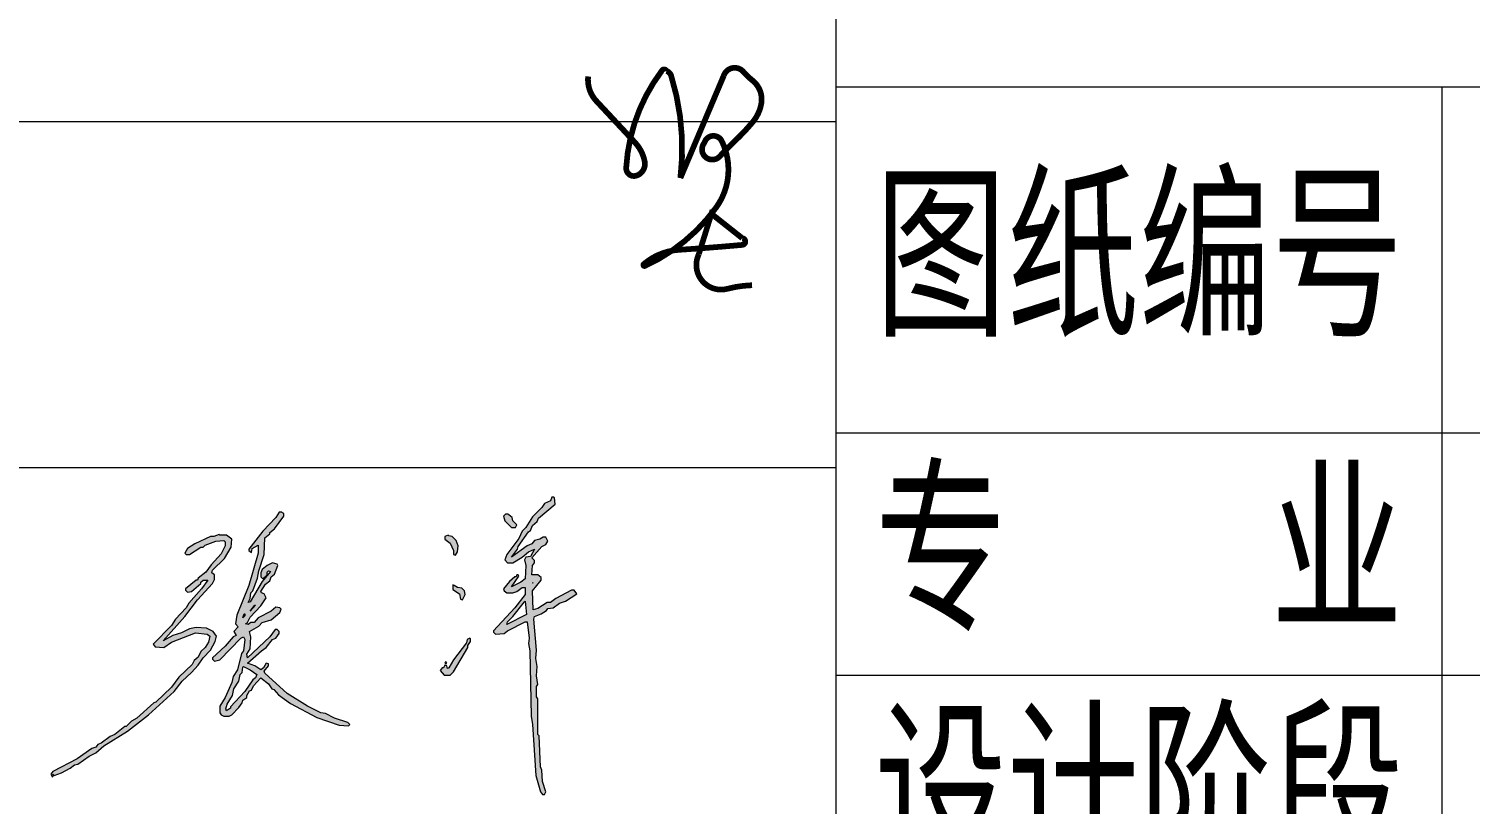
# Model space of a CAD drawing. Header units: millimetres. Extents: x 397874 to 6871063, y -8 to 5775840.
# Drawn here: x 429199.26 to 429224.25, y 2812607.47 to 2812620.91 of the extents above; entities that cross this region are included whole.
import ezdxf

# ---------------------------------------------------------------- set-up
doc = ezdxf.new("R2010")
doc.units = ezdxf.units.MM
doc.header["$LTSCALE"] = 1000
doc.linetypes.add('CONTINOUS', pattern=[0])
doc.layers.add('FRAME', color=3, linetype='Continuous', lineweight=18)
doc.styles.add('FRAME', font='simhei.ttf', dxfattribs={"width": 0.7})

# ---------------------------------------------------------------- blocks, each defined once
blk = doc.blocks.new('a1-25')
at = {"layer": 'FRAME', "lineweight": 18}
for p, q in [((433070.6497665268, 2815069.961964774), (433070.6497665268, 2815139.961964774)), ((433140.6497665268, 2815100.961964774), (433070.6497665268, 2815100.961964774)), ((433088.1497665268, 2815100.961964774), (433088.1497665268, 2815069.961964774)), ((433070.6497665268, 2815099.961964774), (433000.6497665268, 2815099.961964774)), ((433140.6497665268, 2815090.961964774), (433070.6497665268, 2815090.961964774)), ((433070.6497665268, 2815089.961964774), (433000.6497665268, 2815089.961964774)), ((433140.6497665268, 2815083.961964774), (433070.6497665268, 2815083.961964774))]:
    blk.add_line(p, q, dxfattribs=at)
at = {"layer": 'FRAME', "lineweight": 18, "char_height": 4, "attachment_point": 5, "style": 'FRAME'}
for s, insert, width in [('图纸编号', (433079.3997665268, 2815095.961964774), 23.25423728813563), ('专    业', (433079.3997665268, 2815087.461964774), 20.57288135593226), ('设计阶段', (433079.3997665268, 2815080.461964774), 23.61016949152552)]:
    blk.add_mtext(s, dxfattribs=dict(at, insert=insert, width=width))
blk = doc.blocks.new('张洋')
at = {"lineweight": 9}
h = blk.add_hatch(color=4, dxfattribs=at)
h.paths.add_polyline_path([(1318.587312966585, 100.292111761868), (1323.387312978506, 105.0921117737889), (1371.387312978506, 81.09211177378893), (1419.387312978506, 47.49211174994707), (1409.787312954664, 23.49211174994707), (1390.587312966585, 9.092111773788929), (1332.987312972546, -72.50788825005293), (1232.187312990427, -182.9078882262111), (1232.187312990427, -192.5078882500529), (1203.387312978506, -211.707888238132), (1198.587312966585, -197.3078882321715), (1208.187312990427, -163.707888238132), (1246.587312966585, -101.3078882321715), (1256.187312990427, -53.30788823217154), (1289.787312954664, -0.5078882500529289), (1299.387312978506, 47.49211174994707), (1313.787312954664, 61.89211175590754), (1318.587312966585, 100.292111761868)], flags=16)
h.paths.add_polyline_path([(2772.987312972546, 133.8921117559075), (2763.387312978506, 138.6921117678285), (2758.587312966585, 129.0921117737889), (2768.187312990427, 124.292111761868), (2772.987312972546, 133.8921117559075)], flags=17)
h.paths.add_polyline_path([(2940.987312972546, 301.8921117559075), (2936.187312990427, 306.6921117678285), (2916.987312972546, 297.0921117737889), (2912.187312990427, 273.0921117737889), (2820.987312972546, 153.0921117737889), (2787.387312978506, 95.49211174994707), (2777.787312954664, 90.69211176782846), (2772.987312972546, 109.8921117559075), (2758.587312966585, 114.6921117678285), (2748.987312972546, 95.49211174994707), (2739.387312978506, 95.49211174994707), (2724.987312972546, 76.292111761868), (2753.787312954664, 42.69211176782846), (2796.987312972546, 42.69211176782846), (2820.987312972546, 66.69211176782846), (2921.787312954664, 239.4921117499471), (2921.787312954664, 253.8921117559075), (2940.987312972546, 282.6921117678285), (2940.987312972546, 301.8921117559075)])
h.paths.add_polyline_path([(1328.187312990427, 479.4921117499471), (1332.987312972546, 479.4921117499471), (1332.987312972546, 465.0921117737889), (1318.587312966585, 450.6921117678285), (1328.187312990427, 479.4921117499471)], flags=16)
h.paths.add_polyline_path([(1404.987312972546, 541.8921117559075), (1409.787312954664, 541.8921117559075), (1371.387312978506, 498.6921117678285), (1404.987312972546, 541.8921117559075)], flags=16)
h.paths.add_polyline_path([(3324.987312972546, 565.8921117559075), (3329.787312954664, 570.6921117678285), (3339.387312978506, 474.6921117678285), (3200.187312990427, 402.6921117678285), (3204.987312972546, 421.8921117559075), (3243.387312978506, 460.292111761868), (3324.987312972546, 565.8921117559075)], flags=16)
h.paths.add_polyline_path([(2825.787312954664, 681.0921117737889), (2816.187312990427, 685.8921117559075), (2816.187312990427, 652.292111761868), (2864.187312990427, 623.4921117499471), (2868.987312972546, 585.0921117737889), (2883.387312978506, 580.292111761868), (2902.587312966585, 618.6921117678285), (2897.787312954664, 642.6921117678285), (2878.587312966585, 661.8921117559075), (2849.787312954664, 666.6921117678285), (2825.787312954664, 681.0921117737889)])
edge = h.paths.add_edge_path(flags=16)
edge.add_line((3387.387312978506, 700.292111761868), (3382.587312966585, 700.292111761868))
h.paths.add_polyline_path([(2787.387312978506, 1036.292111761868), (2782.587312966585, 1041.092111773789), (2758.587312966585, 1031.492111749947), (2758.587312966585, 1012.292111761868), (2796.987312972546, 983.4921117499471), (2820.987312972546, 930.6921117678285), (2820.987312972546, 901.8921117559075), (2835.387312978506, 897.0921117737889), (2849.787312954664, 921.0921117737889), (2854.587312966585, 964.292111761868), (2840.187312990427, 1002.692111767828), (2811.387312978506, 1031.492111749947), (2787.387312978506, 1036.292111761868)])
h.paths.add_polyline_path([(3214.587312966585, 1185.092111773789), (3209.787312954664, 1189.892111755908), (3190.587312966585, 1189.892111755908), (3176.187312990427, 1175.492111749947), (3185.787312954664, 1141.892111755908), (3233.787312954664, 1093.892111755908), (3262.587312966585, 1093.892111755908), (3272.187312990427, 1113.092111773789), (3243.387312978506, 1141.892111755908), (3238.587312966585, 1165.892111755908), (3214.587312966585, 1185.092111773789)], flags=17)
h.paths.add_polyline_path([(1601.787312954664, 1199.492111749947), (1596.987312972546, 1204.292111761868), (1577.787312954664, 1204.292111761868), (1553.787312954664, 1165.892111755908), (1462.587312966585, 1069.892111755908), (1361.787312954664, 940.292111761868), (1361.787312954664, 930.6921117678285), (1380.987312972546, 916.292111761868), (1385.787312954664, 945.0921117737889), (1428.987312972546, 969.0921117737889), (1428.987312972546, 911.4921117499471), (1361.787312954664, 681.0921117737889), (1275.387312978506, 469.8921117559075), (1265.787312954664, 407.4921117499471), (1284.987312972546, 388.292111761868), (1256.187312990427, 354.6921117678285), (1270.587312966585, 325.8921117559075), (1251.387312978506, 316.292111761868), (1193.787312954664, 249.0921117737889), (1102.587312966585, 167.4921117499471), (1102.587312966585, 157.8921117559075), (1116.987312972546, 143.4921117499471), (1155.387312978506, 153.0921117737889), (1304.187312990427, 306.6921117678285), (1323.387312978506, 316.292111761868), (1332.987312972546, 297.0921117737889), (1323.387312978506, 215.4921117499471), (1308.987312972546, 196.292111761868), (1280.187312990427, 81.09211177378893), (1251.387312978506, 33.09211177378893), (1241.787312954664, -10.10788824409246), (1193.787312954664, -115.707888238132), (1155.387312978506, -178.1078882440925), (1155.387312978506, -226.1078882440925), (1164.987312972546, -240.5078882500529), (1184.187312990427, -250.1078882440925), (1222.587312966585, -250.1078882440925), (1241.787312954664, -240.5078882500529), (1289.787312954664, -187.707888238132), (1313.787312954664, -154.1078882440925), (1318.587312966585, -134.9078882262111), (1347.387312978506, -115.707888238132), (1347.387312978506, -101.3078882321715), (1366.587312966585, -67.707888238132), (1380.987312972546, -62.90788822621107), (1395.387312978506, -34.10788824409246), (1448.187312990427, 23.49211174994707), (1500.987312972546, -19.707888238132), (1524.987312972546, -53.30788823217154), (1539.387312978506, -58.10788824409246), (1572.987312972546, -96.50788825005293), (1659.387312978506, -158.9078882262111), (1846.587312966585, -259.707888238132), (2004.987312972546, -312.5078882500529), (2072.187312990427, -317.3078882321715), (2081.787312954664, -307.707888238132), (2067.387312978506, -293.3078882321715), (1971.387312978506, -264.5078882500529), (1908.987312972546, -230.9078882262111), (1875.387312978506, -226.1078882440925), (1779.387312978506, -178.1078882440925), (1635.387312978506, -86.90788822621107), (1476.987312972546, 57.09211177378893), (1472.187312990427, 71.49211174994707), (1500.987312972546, 109.8921117559075), (1500.987312972546, 124.292111761868), (1486.587312966585, 129.0921117737889), (1467.387312978506, 95.49211174994707), (1448.187312990427, 81.09211177378893), (1404.987312972546, 109.8921117559075), (1352.187312990427, 129.0921117737889), (1452.987312972546, 215.4921117499471), (1486.587312966585, 239.4921117499471), (1529.787312954664, 297.0921117737889), (1553.787312954664, 306.6921117678285), (1577.787312954664, 340.292111761868), (1577.787312954664, 354.6921117678285), (1563.387312978506, 369.0921117737889), (1548.987312972546, 369.0921117737889), (1510.587312966585, 316.292111761868), (1352.187312990427, 167.4921117499471), (1347.387312978506, 191.4921117499471), (1371.387312978506, 229.8921117559075), (1376.187312990427, 316.292111761868), (1366.587312966585, 354.6921117678285), (1433.787312954664, 393.0921117737889), (1457.787312954664, 417.0921117737889), (1520.187312990427, 436.292111761868), (1582.587312966585, 489.0921117737889), (1592.187312990427, 513.0921117737889), (1582.587312966585, 522.6921117678285), (1553.787312954664, 527.4921117499471), (1520.187312990427, 498.6921117678285), (1428.987312972546, 450.6921117678285), (1400.187312990427, 417.0921117737889), (1376.187312990427, 417.0921117737889), (1356.987312972546, 402.6921117678285), (1337.787312954664, 407.4921117499471), (1352.187312990427, 417.0921117737889), (1371.387312978506, 455.4921117499471), (1448.187312990427, 537.0921117737889), (1486.587312966585, 594.6921117678285), (1472.187312990427, 623.4921117499471), (1452.987312972546, 628.292111761868), (1448.187312990427, 637.8921117559075), (1481.787312954664, 690.6921117678285), (1510.587312966585, 714.6921117678285), (1520.187312990427, 743.4921117499471), (1544.187312990427, 762.6921117678285), (1568.187312990427, 825.0921117737889), (1563.387312978506, 834.6921117678285), (1529.787312954664, 844.292111761868), (1491.387312978506, 825.0921117737889), (1457.787312954664, 796.292111761868), (1448.187312990427, 772.292111761868), (1448.187312990427, 743.4921117499471), (1462.587312966585, 729.0921117737889), (1491.387312978506, 757.8921117559075), (1491.387312978506, 777.0921117737889), (1500.987312972546, 786.6921117678285), (1515.387312978506, 781.8921117559075), (1457.787312954664, 709.8921117559075), (1371.387312978506, 565.8921117559075), (1356.987312972546, 561.0921117737889), (1371.387312978506, 589.8921117559075), (1376.187312990427, 628.292111761868), (1390.587312966585, 642.6921117678285), (1424.187312990427, 733.8921117559075), (1433.787312954664, 786.6921117678285), (1472.187312990427, 901.8921117559075), (1476.987312972546, 1021.892111755908), (1510.587312966585, 1050.692111767828), (1510.587312966585, 1060.292111761868), (1544.187312990427, 1084.292111761868), (1611.387312978506, 1175.492111749947), (1611.387312978506, 1194.692111767828), (1601.787312954664, 1199.492111749947)])
h.paths.add_polyline_path([(3540.987312972546, 1305.092111773789), (3536.187312990427, 1309.892111755908), (3521.787312954664, 1309.892111755908), (3512.187312990427, 1285.892111755908), (3468.987312972546, 1266.692111767828), (3449.787312954664, 1237.892111755908), (3382.587312966585, 1170.692111767828), (3334.587312966585, 1093.892111755908), (3310.587312966585, 1069.892111755908), (3286.587312966585, 1017.092111773789), (3200.187312990427, 901.8921117559075), (3185.787312954664, 863.4921117499471), (3204.987312972546, 844.292111761868), (3243.387312978506, 844.292111761868), (3310.587312966585, 882.6921117678285), (3353.787312954664, 921.0921117737889), (3396.987312972546, 940.292111761868), (3368.187312990427, 887.4921117499471), (3334.587312966585, 882.6921117678285), (3324.987312972546, 863.4921117499471), (3334.587312966585, 825.0921117737889), (3329.787312954664, 729.0921117737889), (3300.987312972546, 705.0921117737889), (3233.787312954664, 671.4921117499471), (3286.587312966585, 748.292111761868), (3281.787312954664, 757.8921117559075), (3272.187312990427, 757.8921117559075), (3267.387312978506, 743.4921117499471), (3257.787312954664, 743.4921117499471), (3219.387312978506, 709.8921117559075), (3176.187312990427, 657.0921117737889), (3180.987312972546, 642.6921117678285), (3200.187312990427, 628.292111761868), (3243.387312978506, 628.292111761868), (3272.187312990427, 637.8921117559075), (3310.587312966585, 666.6921117678285), (3329.787312954664, 666.6921117678285), (3329.787312954664, 618.6921117678285), (3257.787312954664, 522.6921117678285), (3104.187312990427, 359.4921117499471), (3104.187312990427, 349.8921117559075), (3118.587312966585, 335.4921117499471), (3180.987312972546, 340.292111761868), (3204.987312972546, 359.4921117499471), (3329.787312954664, 421.8921117559075), (3344.187312990427, 421.8921117559075), (3358.587312966585, 306.6921117678285), (3353.787312954664, 268.292111761868), (3363.387312978506, 215.4921117499471), (3372.987312972546, -250.1078882440925), (3382.587312966585, -307.707888238132), (3406.587312966585, -672.5078882500529), (3440.187312990427, -787.707888238132), (3454.587312966585, -806.9078882262111), (3468.987312972546, -806.9078882262111), (3478.587312966585, -787.707888238132), (3454.587312966585, -715.707888238132), (3449.787312954664, -634.1078882440925), (3440.187312990427, -610.1078882440925), (3430.587312966585, -389.3078882321715), (3420.987312972546, -379.707888238132), (3420.987312972546, -125.3078882321715), (3411.387312978506, -110.9078882262111), (3411.387312978506, -38.90788822621107), (3420.987312972546, -24.50788825005293), (3411.387312978506, 37.89211175590754), (3416.187312990427, 105.0921117737889), (3406.587312966585, 162.6921117678285), (3411.387312978506, 220.292111761868), (3392.187312990427, 441.0921117737889), (3396.987312972546, 460.292111761868), (3444.987312972546, 479.4921117499471), (3483.387312978506, 503.4921117499471), (3492.987312972546, 517.8921117559075), (3531.387312978506, 522.6921117678285), (3574.587312966585, 556.292111761868), (3617.787312954664, 570.6921117678285), (3699.387312978506, 623.4921117499471), (3680.187312990427, 647.4921117499471), (3660.987312972546, 647.4921117499471), (3550.587312966585, 589.8921117559075), (3512.187312990427, 561.0921117737889), (3488.187312990427, 561.0921117737889), (3420.987312972546, 517.8921117559075), (3387.387312978506, 508.292111761868), (3382.587312966585, 642.6921117678285), (3444.987312972546, 719.4921117499471), (3444.987312972546, 738.6921117678285), (3420.987312972546, 757.8921117559075), (3377.787312954664, 757.8921117559075), (3382.587312966585, 825.0921117737889), (3396.987312972546, 844.292111761868), (3396.987312972546, 858.6921117678285), (3377.787312954664, 877.8921117559075), (3449.787312954664, 959.4921117499471), (3478.587312966585, 973.8921117559075), (3492.987312972546, 997.8921117559075), (3478.587312966585, 1026.692111767828), (3459.387312978506, 1026.692111767828), (3435.387312978506, 1012.292111761868), (3396.987312972546, 1002.692111767828), (3377.787312954664, 978.6921117678285), (3344.187312990427, 964.292111761868), (3233.787312954664, 882.6921117678285), (3276.987312972546, 940.292111761868), (3281.787312954664, 959.4921117499471), (3353.787312954664, 1065.092111773789), (3368.187312990427, 1074.692111767828), (3382.587312966585, 1108.292111761868), (3416.187312990427, 1137.092111773789), (3425.787312954664, 1161.092111773789), (3545.787312954664, 1261.892111755908), (3540.987312972546, 1305.092111773789)])
edge = h.paths.add_edge_path()
edge.add_line((905.7873129546642, 911.4921117499471), (924.9873129725456, 945.0921117737889))
edge.add_line((924.9873129725456, 945.0921117737889), (977.7873129546642, 978.6921117678285))
edge.add_line((977.7873129546642, 978.6921117678285), (1088.187312990427, 1031.492111749947))
edge.add_line((1088.187312990427, 1031.492111749947), (1112.187312990427, 1031.492111749947))
edge.add_line((1112.187312990427, 1031.492111749947), (1150.587312966585, 1045.892111755908))
edge.add_line((1150.587312966585, 1045.892111755908), (1155.387312978506, 1041.092111773789))
edge.add_line((905.7873129546642, 911.4921117499471), (915.3873129785061, 901.8921117559075))
edge.add_line((1155.387312978506, 1041.092111773789), (1203.387312978506, 1041.092111773789))
edge.add_line((1203.387312978506, 1041.092111773789), (1241.787312954664, 1012.292111761868))
edge.add_line((1241.787312954664, 1012.292111761868), (1236.987312972546, 954.6921117678285))
edge.add_line((1236.987312972546, 954.6921117678285), (1188.987312972546, 873.0921117737889))
edge.add_line((1188.987312972546, 873.0921117737889), (1102.587312966585, 791.4921117499471))
edge.add_line((1102.587312966585, 791.4921117499471), (1097.787312954664, 772.292111761868))
edge.add_line((1097.787312954664, 772.292111761868), (1116.987312972546, 757.8921117559075))
edge.add_line((1116.987312972546, 757.8921117559075), (1116.987312972546, 724.292111761868))
edge.add_line((1116.987312972546, 724.292111761868), (1102.587312966585, 695.4921117499471))
edge.add_line((1102.587312966585, 695.4921117499471), (996.9873129725456, 580.292111761868))
edge.add_line((996.9873129725456, 580.292111761868), (905.7873129546642, 460.292111761868))
edge.add_line((905.7873129546642, 460.292111761868), (752.187312990427, 287.4921117499471))
edge.add_line((752.187312990427, 287.4921117499471), (819.3873129785061, 325.8921117559075))
edge.add_line((819.3873129785061, 325.8921117559075), (881.7873129546642, 345.0921117737889))
edge.add_line((881.7873129546642, 345.0921117737889), (939.3873129785061, 373.8921117559075))
edge.add_line((939.3873129785061, 373.8921117559075), (987.3873129785061, 383.4921117499471))
edge.add_line((987.3873129785061, 383.4921117499471), (1059.387312978506, 378.6921117678285))
edge.add_line((1059.387312978506, 378.6921117678285), (1107.387312978506, 354.6921117678285))
edge.add_line((1107.387312978506, 354.6921117678285), (1131.387312978506, 321.0921117737889))
edge.add_line((1131.387312978506, 321.0921117737889), (1121.787312954664, 282.6921117678285))
edge.add_line((1121.787312954664, 282.6921117678285), (1088.187312990427, 220.292111761868))
edge.add_line((1088.187312990427, 220.292111761868), (1035.387312978506, 167.4921117499471))
edge.add_line((1035.387312978506, 167.4921117499471), (1001.787312954664, 114.6921117678285))
edge.add_line((1001.787312954664, 114.6921117678285), (953.7873129546642, 61.89211175590753))
edge.add_line((953.7873129546642, 61.89211175590754), (886.5873129665852, -0.5078882500529289))
edge.add_line((886.5873129665852, -0.5078882500529289), (828.9873129725456, -72.50788825005293))
edge.add_line((828.9873129725456, -72.50788825005293), (646.5873129665852, -240.5078882500529))
edge.add_line((646.5873129665852, -240.5078882500529), (497.7873129546642, -355.707888238132))
edge.add_line((497.7873129546642, -355.707888238132), (329.7873129546642, -461.3078882321715))
edge.add_line((329.7873129546642, -461.3078882321715), (272.187312990427, -509.3078882321715))
edge.add_line((272.187312990427, -509.3078882321715), (224.187312990427, -533.3078882321715))
edge.add_line((224.187312990427, -533.3078882321715), (142.5873129665852, -590.9078882262111))
edge.add_line((142.5873129665852, -590.9078882262111), (118.5873129665852, -595.707888238132))
edge.add_line((118.5873129665852, -595.707888238132), (89.78731295466423, -619.707888238132))
edge.add_line((89.78731295466423, -619.707888238132), (27.38731297850609, -653.3078882321715))
edge.add_line((27.38731297850609, -653.3078882321715), (-25.41268703341484, -672.5078882500529))
edge.add_line((-25.41268703341484, -672.5078882500529), (-35.01268702745438, -662.9078882262111))
edge.add_line((-35.01268702745438, -662.9078882262111), (-30.21268704533577, -677.3078882321715))
edge.add_line((-30.21268704533577, -677.3078882321715), (-39.81268700957298, -682.1078882440925))
edge.add_line((-39.81268700957298, -682.1078882440925), (-49.41268703341484, -662.9078882262111))
edge.add_line((-49.41268703341484, -662.9078882262111), (-35.01268702745438, -643.707888238132))
edge.add_line((-35.01268702745438, -643.707888238132), (137.7873129546642, -552.5078882500529))
edge.add_line((137.7873129546642, -552.5078882500529), (243.3873129785061, -480.5078882500529))
edge.add_line((243.3873129785061, -480.5078882500529), (272.187312990427, -470.9078882262111))
edge.add_line((272.187312990427, -470.9078882262111), (286.5873129665852, -451.707888238132))
edge.add_line((286.5873129665852, -451.707888238132), (310.5873129665852, -442.1078882440925))
edge.add_line((310.5873129665852, -442.1078882440925), (372.9873129725456, -394.1078882440925))
edge.add_line((372.9873129725456, -394.1078882440925), (406.5873129665852, -379.707888238132))
edge.add_line((406.5873129665852, -379.707888238132), (478.5873129665852, -322.1078882440925))
edge.add_line((478.5873129665852, -322.1078882440925), (488.187312990427, -322.1078882440925))
edge.add_line((488.187312990427, -322.1078882440925), (526.5873129665852, -283.707888238132))
edge.add_line((526.5873129665852, -283.707888238132), (564.9873129725456, -264.5078882500529))
edge.add_line((564.9873129725456, -264.5078882500529), (684.9873129725456, -154.1078882440925))
edge.add_line((684.9873129725456, -154.1078882440925), (699.3873129785061, -149.3078882321715))
edge.add_line((699.3873129785061, -149.3078882321715), (809.7873129546642, -43.707888238132))
edge.add_line((809.7873129546642, -43.707888238132), (862.5873129665852, 28.292111761868))
edge.add_line((862.5873129665852, 28.292111761868), (958.5873129665852, 119.4921117499471))
edge.add_line((958.5873129665852, 119.4921117499471), (972.9873129725456, 148.292111761868))
edge.add_line((972.9873129725456, 148.292111761868), (1001.787312954664, 172.292111761868))
edge.add_line((1001.787312954664, 172.292111761868), (1020.987312972546, 210.6921117678285))
edge.add_line((1020.987312972546, 210.6921117678285), (1049.787312954664, 239.4921117499471))
edge.add_line((1049.787312954664, 239.4921117499471), (1073.787312954664, 277.8921117559075))
edge.add_line((1073.787312954664, 277.8921117559075), (1083.387312978506, 321.0921117737889))
edge.add_line((1083.387312978506, 321.0921117737889), (1064.187312990427, 335.4921117499471))
edge.add_line((1064.187312990427, 335.4921117499471), (982.5873129665852, 345.0921117737889))
edge.add_line((982.5873129665852, 345.0921117737889), (809.7873129546642, 277.8921117559075))
edge.add_line((809.7873129546642, 277.8921117559075), (756.9873129725456, 239.4921117499471))
edge.add_line((756.9873129725456, 239.4921117499471), (694.5873129665852, 244.292111761868))
edge.add_line((694.5873129665852, 244.292111761868), (680.187312990427, 263.4921117499471))
edge.add_line((680.187312990427, 263.4921117499471), (809.7873129546642, 397.8921117559075))
edge.add_line((809.7873129546642, 397.8921117559075), (838.5873129665852, 441.0921117737889))
edge.add_line((838.5873129665852, 441.0921117737889), (915.3873129785061, 522.6921117678285))
edge.add_line((915.3873129785061, 522.6921117678285), (934.5873129665852, 556.292111761868))
edge.add_line((934.5873129665852, 556.292111761868), (1025.787312954664, 657.0921117737889))
edge.add_line((1025.787312954664, 657.0921117737889), (1068.987312972546, 719.4921117499471))
edge.add_line((1068.987312972546, 719.4921117499471), (1035.387312978506, 719.4921117499471))
edge.add_line((1035.387312978506, 719.4921117499471), (1020.987312972546, 705.0921117737889))
edge.add_line((1020.987312972546, 705.0921117737889), (1020.987312972546, 695.4921117499471))
edge.add_line((1020.987312972546, 695.4921117499471), (953.7873129546642, 637.8921117559075))
edge.add_line((953.7873129546642, 637.8921117559075), (924.9873129725456, 633.0921117737889))
edge.add_line((924.9873129725456, 633.0921117737889), (910.5873129665852, 647.4921117499471))
edge.add_line((910.5873129665852, 647.4921117499471), (910.5873129665852, 657.0921117737889))
edge.add_line((910.5873129665852, 657.0921117737889), (987.3873129785061, 719.4921117499471))
edge.add_line((987.3873129785061, 719.4921117499471), (996.9873129725456, 719.4921117499471))
edge.add_line((996.9873129725456, 719.4921117499471), (1001.787312954664, 733.8921117559075))
edge.add_line((1001.787312954664, 733.8921117559075), (1054.587312966585, 777.0921117737889))
edge.add_line((1054.587312966585, 777.0921117737889), (1092.987312972546, 829.8921117559075))
edge.add_line((1092.987312972546, 829.8921117559075), (1164.987312972546, 906.6921117678285))
edge.add_line((1164.987312972546, 906.6921117678285), (1193.787312954664, 964.292111761868))
edge.add_line((1193.787312954664, 964.292111761868), (1193.787312954664, 993.0921117737889))
edge.add_line((1193.787312954664, 993.0921117737889), (1184.187312990427, 1002.692111767828))
edge.add_line((1184.187312990427, 1002.692111767828), (1126.587312966585, 997.8921117559075))
edge.add_line((1126.587312966585, 997.8921117559075), (1049.787312954664, 969.0921117737889))
edge.add_line((1049.787312954664, 969.0921117737889), (1035.387312978506, 954.6921117678285))
edge.add_line((1035.387312978506, 954.6921117678285), (1020.987312972546, 954.6921117678285))
edge.add_line((1020.987312972546, 954.6921117678285), (939.3873129785061, 901.8921117559075))
edge.add_line((939.3873129785061, 901.8921117559075), (915.3873129785061, 901.8921117559075))
edge.add_line((915.3873129785061, 901.8921117559075), (915.3663281202316, 901.7871874645352))
at = {"color": 4, "lineweight": 9}
blk.add_line((905.7873129546642, 911.4921117499471, 31107534), (915.3873129785061, 901.8921117559075, 31107534), dxfattribs=at)
at = {"color": 4, "lineweight": 9, "elevation": 31107534}
for points in [[(3540.987312972546, 1305.092111773789), (3536.187312990427, 1309.892111755908), (3521.787312954664, 1309.892111755908), (3512.187312990427, 1285.892111755908), (3468.987312972546, 1266.692111767828), (3449.787312954664, 1237.892111755908), (3382.587312966585, 1170.692111767828), (3334.587312966585, 1093.892111755908), (3310.587312966585, 1069.892111755908), (3286.587312966585, 1017.092111773789), (3200.187312990427, 901.8921117559075), (3185.787312954664, 863.4921117499471), (3204.987312972546, 844.292111761868), (3243.387312978506, 844.292111761868), (3310.587312966585, 882.6921117678285), (3353.787312954664, 921.0921117737889), (3396.987312972546, 940.292111761868), (3368.187312990427, 887.4921117499471), (3334.587312966585, 882.6921117678285), (3324.987312972546, 863.4921117499471), (3334.587312966585, 825.0921117737889), (3329.787312954664, 729.0921117737889), (3300.987312972546, 705.0921117737889), (3233.787312954664, 671.4921117499471), (3286.587312966585, 748.292111761868), (3281.787312954664, 757.8921117559075), (3272.187312990427, 757.8921117559075), (3267.387312978506, 743.4921117499471), (3257.787312954664, 743.4921117499471), (3219.387312978506, 709.8921117559075), (3176.187312990427, 657.0921117737889), (3180.987312972546, 642.6921117678285), (3200.187312990427, 628.292111761868), (3243.387312978506, 628.292111761868), (3272.187312990427, 637.8921117559075), (3310.587312966585, 666.6921117678285), (3329.787312954664, 666.6921117678285), (3329.787312954664, 618.6921117678285), (3257.787312954664, 522.6921117678285), (3104.187312990427, 359.4921117499471), (3104.187312990427, 349.8921117559075), (3118.587312966585, 335.4921117499471), (3180.987312972546, 340.292111761868), (3204.987312972546, 359.4921117499471), (3329.787312954664, 421.8921117559075), (3344.187312990427, 421.8921117559075), (3358.587312966585, 306.6921117678285), (3353.787312954664, 268.292111761868), (3363.387312978506, 215.4921117499471), (3372.987312972546, -250.1078882440925), (3382.587312966585, -307.707888238132), (3406.587312966585, -672.5078882500529), (3440.187312990427, -787.707888238132), (3454.587312966585, -806.9078882262111), (3468.987312972546, -806.9078882262111), (3478.587312966585, -787.707888238132), (3454.587312966585, -715.707888238132), (3449.787312954664, -634.1078882440925), (3440.187312990427, -610.1078882440925), (3430.587312966585, -389.3078882321715), (3420.987312972546, -379.707888238132), (3420.987312972546, -125.3078882321715), (3411.387312978506, -110.9078882262111), (3411.387312978506, -38.90788822621107), (3420.987312972546, -24.50788825005293), (3411.387312978506, 37.89211175590754), (3416.187312990427, 105.0921117737889), (3406.587312966585, 162.6921117678285), (3411.387312978506, 220.292111761868), (3392.187312990427, 441.0921117737889), (3396.987312972546, 460.292111761868), (3444.987312972546, 479.4921117499471), (3483.387312978506, 503.4921117499471), (3492.987312972546, 517.8921117559075), (3531.387312978506, 522.6921117678285), (3574.587312966585, 556.292111761868), (3617.787312954664, 570.6921117678285), (3699.387312978506, 623.4921117499471), (3680.187312990427, 647.4921117499471), (3660.987312972546, 647.4921117499471), (3550.587312966585, 589.8921117559075), (3512.187312990427, 561.0921117737889), (3488.187312990427, 561.0921117737889), (3420.987312972546, 517.8921117559075), (3387.387312978506, 508.292111761868), (3382.587312966585, 642.6921117678285), (3444.987312972546, 719.4921117499471), (3444.987312972546, 738.6921117678285), (3420.987312972546, 757.8921117559075), (3377.787312954664, 757.8921117559075), (3382.587312966585, 825.0921117737889), (3396.987312972546, 844.292111761868), (3396.987312972546, 858.6921117678285), (3377.787312954664, 877.8921117559075), (3449.787312954664, 959.4921117499471), (3478.587312966585, 973.8921117559075), (3492.987312972546, 997.8921117559075), (3478.587312966585, 1026.692111767828), (3459.387312978506, 1026.692111767828), (3435.387312978506, 1012.292111761868), (3396.987312972546, 1002.692111767828), (3377.787312954664, 978.6921117678285), (3344.187312990427, 964.292111761868), (3233.787312954664, 882.6921117678285), (3276.987312972546, 940.292111761868), (3281.787312954664, 959.4921117499471), (3353.787312954664, 1065.092111773789), (3368.187312990427, 1074.692111767828), (3382.587312966585, 1108.292111761868), (3416.187312990427, 1137.092111773789), (3425.787312954664, 1161.092111773789), (3545.787312954664, 1261.892111755908), (3540.987312972546, 1305.092111773789)], [(1601.787312954664, 1199.492111749947), (1596.987312972546, 1204.292111761868), (1577.787312954664, 1204.292111761868), (1553.787312954664, 1165.892111755908), (1462.587312966585, 1069.892111755908), (1361.787312954664, 940.292111761868), (1361.787312954664, 930.6921117678285), (1380.987312972546, 916.292111761868), (1385.787312954664, 945.0921117737889), (1428.987312972546, 969.0921117737889), (1428.987312972546, 911.4921117499471), (1361.787312954664, 681.0921117737889), (1275.387312978506, 469.8921117559075), (1265.787312954664, 407.4921117499471), (1284.987312972546, 388.292111761868), (1256.187312990427, 354.6921117678285), (1270.587312966585, 325.8921117559075), (1251.387312978506, 316.292111761868), (1193.787312954664, 249.0921117737889), (1102.587312966585, 167.4921117499471), (1102.587312966585, 157.8921117559075), (1116.987312972546, 143.4921117499471), (1155.387312978506, 153.0921117737889), (1304.187312990427, 306.6921117678285), (1323.387312978506, 316.292111761868), (1332.987312972546, 297.0921117737889), (1323.387312978506, 215.4921117499471), (1308.987312972546, 196.292111761868), (1280.187312990427, 81.09211177378893), (1251.387312978506, 33.09211177378893), (1241.787312954664, -10.10788824409246), (1193.787312954664, -115.707888238132), (1155.387312978506, -178.1078882440925), (1155.387312978506, -226.1078882440925), (1164.987312972546, -240.5078882500529), (1184.187312990427, -250.1078882440925), (1222.587312966585, -250.1078882440925), (1241.787312954664, -240.5078882500529), (1289.787312954664, -187.707888238132), (1313.787312954664, -154.1078882440925), (1318.587312966585, -134.9078882262111), (1347.387312978506, -115.707888238132), (1347.387312978506, -101.3078882321715), (1366.587312966585, -67.707888238132), (1380.987312972546, -62.90788822621107), (1395.387312978506, -34.10788824409246), (1448.187312990427, 23.49211174994707), (1500.987312972546, -19.707888238132), (1524.987312972546, -53.30788823217154), (1539.387312978506, -58.10788824409246), (1572.987312972546, -96.50788825005293), (1659.387312978506, -158.9078882262111), (1846.587312966585, -259.707888238132), (2004.987312972546, -312.5078882500529), (2072.187312990427, -317.3078882321715), (2081.787312954664, -307.707888238132), (2067.387312978506, -293.3078882321715), (1971.387312978506, -264.5078882500529), (1908.987312972546, -230.9078882262111), (1875.387312978506, -226.1078882440925), (1779.387312978506, -178.1078882440925), (1635.387312978506, -86.90788822621107), (1476.987312972546, 57.09211177378893), (1472.187312990427, 71.49211174994707), (1500.987312972546, 109.8921117559075), (1500.987312972546, 124.292111761868), (1486.587312966585, 129.0921117737889), (1467.387312978506, 95.49211174994707), (1448.187312990427, 81.09211177378893), (1404.987312972546, 109.8921117559075), (1352.187312990427, 129.0921117737889), (1452.987312972546, 215.4921117499471), (1486.587312966585, 239.4921117499471), (1529.787312954664, 297.0921117737889), (1553.787312954664, 306.6921117678285), (1577.787312954664, 340.292111761868), (1577.787312954664, 354.6921117678285), (1563.387312978506, 369.0921117737889), (1548.987312972546, 369.0921117737889), (1510.587312966585, 316.292111761868), (1352.187312990427, 167.4921117499471), (1347.387312978506, 191.4921117499471), (1371.387312978506, 229.8921117559075), (1376.187312990427, 316.292111761868), (1366.587312966585, 354.6921117678285), (1433.787312954664, 393.0921117737889), (1457.787312954664, 417.0921117737889), (1520.187312990427, 436.292111761868), (1582.587312966585, 489.0921117737889), (1592.187312990427, 513.0921117737889), (1582.587312966585, 522.6921117678285), (1553.787312954664, 527.4921117499471), (1520.187312990427, 498.6921117678285), (1428.987312972546, 450.6921117678285), (1400.187312990427, 417.0921117737889), (1376.187312990427, 417.0921117737889), (1356.987312972546, 402.6921117678285), (1337.787312954664, 407.4921117499471), (1352.187312990427, 417.0921117737889), (1371.387312978506, 455.4921117499471), (1448.187312990427, 537.0921117737889), (1486.587312966585, 594.6921117678285), (1472.187312990427, 623.4921117499471), (1452.987312972546, 628.292111761868), (1448.187312990427, 637.8921117559075), (1481.787312954664, 690.6921117678285), (1510.587312966585, 714.6921117678285), (1520.187312990427, 743.4921117499471), (1544.187312990427, 762.6921117678285), (1568.187312990427, 825.0921117737889), (1563.387312978506, 834.6921117678285), (1529.787312954664, 844.292111761868), (1491.387312978506, 825.0921117737889), (1457.787312954664, 796.292111761868), (1448.187312990427, 772.292111761868), (1448.187312990427, 743.4921117499471), (1462.587312966585, 729.0921117737889), (1491.387312978506, 757.8921117559075), (1491.387312978506, 777.0921117737889), (1500.987312972546, 786.6921117678285), (1515.387312978506, 781.8921117559075), (1457.787312954664, 709.8921117559075), (1371.387312978506, 565.8921117559075), (1356.987312972546, 561.0921117737889), (1371.387312978506, 589.8921117559075), (1376.187312990427, 628.292111761868), (1390.587312966585, 642.6921117678285), (1424.187312990427, 733.8921117559075), (1433.787312954664, 786.6921117678285), (1472.187312990427, 901.8921117559075), (1476.987312972546, 1021.892111755908), (1510.587312966585, 1050.692111767828), (1510.587312966585, 1060.292111761868), (1544.187312990427, 1084.292111761868), (1611.387312978506, 1175.492111749947), (1611.387312978506, 1194.692111767828), (1601.787312954664, 1199.492111749947)], [(3214.587312966585, 1185.092111773789), (3209.787312954664, 1189.892111755908), (3190.587312966585, 1189.892111755908), (3176.187312990427, 1175.492111749947), (3185.787312954664, 1141.892111755908), (3233.787312954664, 1093.892111755908), (3262.587312966585, 1093.892111755908), (3272.187312990427, 1113.092111773789), (3243.387312978506, 1141.892111755908), (3238.587312966585, 1165.892111755908), (3214.587312966585, 1185.092111773789)], [(915.3663281202316, 901.7871874645352), (915.3873129785061, 901.8921117559075), (939.3873129785061, 901.8921117559075), (1020.987312972546, 954.6921117678285), (1035.387312978506, 954.6921117678285), (1049.787312954664, 969.0921117737889), (1126.587312966585, 997.8921117559075), (1184.187312990427, 1002.692111767828), (1193.787312954664, 993.0921117737889), (1193.787312954664, 964.292111761868), (1164.987312972546, 906.6921117678285), (1092.987312972546, 829.8921117559075), (1054.587312966585, 777.0921117737889), (1001.787312954664, 733.8921117559075), (996.9873129725456, 719.4921117499471), (987.3873129785061, 719.4921117499471), (910.5873129665852, 657.0921117737889), (910.5873129665852, 647.4921117499471), (924.9873129725456, 633.0921117737889), (953.7873129546642, 637.8921117559075), (1020.987312972546, 695.4921117499471), (1020.987312972546, 705.0921117737889), (1035.387312978506, 719.4921117499471), (1068.987312972546, 719.4921117499471), (1025.787312954664, 657.0921117737889), (934.5873129665852, 556.292111761868), (915.3873129785061, 522.6921117678285), (838.5873129665852, 441.0921117737889), (809.7873129546642, 397.8921117559075), (680.187312990427, 263.4921117499471), (694.5873129665852, 244.292111761868), (756.9873129725456, 239.4921117499471), (809.7873129546642, 277.8921117559075), (982.5873129665852, 345.0921117737889), (1064.187312990427, 335.4921117499471), (1083.387312978506, 321.0921117737889), (1073.787312954664, 277.8921117559075), (1049.787312954664, 239.4921117499471), (1020.987312972546, 210.6921117678285), (1001.787312954664, 172.292111761868), (972.9873129725456, 148.292111761868), (958.5873129665852, 119.4921117499471), (862.5873129665852, 28.292111761868), (809.7873129546642, -43.707888238132), (699.3873129785061, -149.3078882321715), (684.9873129725456, -154.1078882440925), (564.9873129725456, -264.5078882500529), (526.5873129665852, -283.707888238132), (488.187312990427, -322.1078882440925), (478.5873129665852, -322.1078882440925), (406.5873129665852, -379.707888238132), (372.9873129725456, -394.1078882440925), (310.5873129665852, -442.1078882440925), (286.5873129665852, -451.707888238132), (272.187312990427, -470.9078882262111), (243.3873129785061, -480.5078882500529), (137.7873129546642, -552.5078882500529), (-35.01268702745438, -643.707888238132), (-49.41268703341484, -662.9078882262111), (-39.81268700957298, -682.1078882440925), (-30.21268704533577, -677.3078882321715), (-35.01268702745438, -662.9078882262111), (-25.41268703341484, -672.5078882500529), (27.38731297850609, -653.3078882321715), (89.78731295466423, -619.707888238132), (118.5873129665852, -595.707888238132), (142.5873129665852, -590.9078882262111), (224.187312990427, -533.3078882321715), (272.187312990427, -509.3078882321715), (329.7873129546642, -461.3078882321715), (497.7873129546642, -355.707888238132), (646.5873129665852, -240.5078882500529), (828.9873129725456, -72.50788825005293), (886.5873129665852, -0.5078882500529289), (953.7873129546642, 61.89211175590754), (1001.787312954664, 114.6921117678285), (1035.387312978506, 167.4921117499471), (1088.187312990427, 220.292111761868), (1121.787312954664, 282.6921117678285), (1131.387312978506, 321.0921117737889), (1107.387312978506, 354.6921117678285), (1059.387312978506, 378.6921117678285), (987.3873129785061, 383.4921117499471), (939.3873129785061, 373.8921117559075), (881.7873129546642, 345.0921117737889), (819.3873129785061, 325.8921117559075), (752.187312990427, 287.4921117499471), (905.7873129546642, 460.292111761868), (996.9873129725456, 580.292111761868), (1102.587312966585, 695.4921117499471), (1116.987312972546, 724.292111761868), (1116.987312972546, 757.8921117559075), (1097.787312954664, 772.292111761868), (1102.587312966585, 791.4921117499471), (1188.987312972546, 873.0921117737889), (1236.987312972546, 954.6921117678285), (1241.787312954664, 1012.292111761868), (1203.387312978506, 1041.092111773789), (1155.387312978506, 1041.092111773789)], [(1155.387312978506, 1041.092111773789), (1150.587312966585, 1045.892111755908), (1112.187312990427, 1031.492111749947), (1088.187312990427, 1031.492111749947), (977.7873129546642, 978.6921117678285), (924.9873129725456, 945.0921117737889), (905.7873129546642, 911.4921117499471)], [(2787.387312978506, 1036.292111761868), (2782.587312966585, 1041.092111773789), (2758.587312966585, 1031.492111749947), (2758.587312966585, 1012.292111761868), (2796.987312972546, 983.4921117499471), (2820.987312972546, 930.6921117678285), (2820.987312972546, 901.8921117559075), (2835.387312978506, 897.0921117737889), (2849.787312954664, 921.0921117737889), (2854.587312966585, 964.292111761868), (2840.187312990427, 1002.692111767828), (2811.387312978506, 1031.492111749947), (2787.387312978506, 1036.292111761868)], [(2825.787312954664, 681.0921117737889), (2816.187312990427, 685.8921117559075), (2816.187312990427, 652.292111761868), (2864.187312990427, 623.4921117499471), (2868.987312972546, 585.0921117737889), (2883.387312978506, 580.292111761868), (2902.587312966585, 618.6921117678285), (2897.787312954664, 642.6921117678285), (2878.587312966585, 661.8921117559075), (2849.787312954664, 666.6921117678285), (2825.787312954664, 681.0921117737889)], [(3382.587312966585, 700.292111761868), (3387.387312978506, 700.292111761868), (3382.587312966585, 700.292111761868)], [(1404.987312972546, 541.8921117559075), (1409.787312954664, 541.8921117559075), (1371.387312978506, 498.6921117678285), (1404.987312972546, 541.8921117559075)], [(3324.987312972546, 565.8921117559075), (3329.787312954664, 570.6921117678285), (3339.387312978506, 474.6921117678285), (3200.187312990427, 402.6921117678285), (3204.987312972546, 421.8921117559075), (3243.387312978506, 460.292111761868), (3324.987312972546, 565.8921117559075)], [(1328.187312990427, 479.4921117499471), (1332.987312972546, 479.4921117499471), (1332.987312972546, 465.0921117737889), (1318.587312966585, 450.6921117678285), (1328.187312990427, 479.4921117499471)], [(2940.987312972546, 301.8921117559075), (2936.187312990427, 306.6921117678285), (2916.987312972546, 297.0921117737889), (2912.187312990427, 273.0921117737889), (2820.987312972546, 153.0921117737889), (2787.387312978506, 95.49211174994707), (2777.787312954664, 90.69211176782846), (2772.987312972546, 109.8921117559075), (2758.587312966585, 114.6921117678285), (2748.987312972546, 95.49211174994707), (2739.387312978506, 95.49211174994707), (2724.987312972546, 76.292111761868), (2753.787312954664, 42.69211176782846), (2796.987312972546, 42.69211176782846), (2820.987312972546, 66.69211176782846), (2921.787312954664, 239.4921117499471), (2921.787312954664, 253.8921117559075), (2940.987312972546, 282.6921117678285), (2940.987312972546, 301.8921117559075)], [(1318.587312966585, 100.292111761868), (1323.387312978506, 105.0921117737889), (1371.387312978506, 81.09211177378893), (1419.387312978506, 47.49211174994707), (1409.787312954664, 23.49211174994707), (1390.587312966585, 9.092111773788929), (1332.987312972546, -72.50788825005293), (1232.187312990427, -182.9078882262111), (1232.187312990427, -192.5078882500529), (1203.387312978506, -211.707888238132), (1198.587312966585, -197.3078882321715), (1208.187312990427, -163.707888238132), (1246.587312966585, -101.3078882321715), (1256.187312990427, -53.30788823217154), (1289.787312954664, -0.5078882500529289), (1299.387312978506, 47.49211174994707), (1313.787312954664, 61.89211175590754), (1318.587312966585, 100.292111761868)], [(2772.987312972546, 133.8921117559075), (2763.387312978506, 138.6921117678285), (2758.587312966585, 129.0921117737889), (2768.187312990427, 124.292111761868), (2772.987312972546, 133.8921117559075)]]:
    blk.add_lwpolyline(points, dxfattribs=at)

msp = doc.modelspace()

# ---------------------------------------------------------------- linework, layer by layer
at = {"const_width": 0.098865}
for points in [[(429208.9552641818, 2812620.08293375, 0.2175569132977744), (429209.097043776, 2812619.657654448, 6.4889090696492e-12), (429209.7685571364, 2812618.937166953, -0.1397503316923517), (429209.9358070898, 2812618.609963878, -0.3750418059399473), (429209.7937296373, 2812618.363417559, -0.5331113076981526), (429209.6150158648, 2812618.49904432, -0.1487713369619409), (429210.2378333695, 2812620.187807944, -0.5875030750540698), (429210.3122974387, 2812620.177294245, 0.1782015934237733)], [(429210.5547524593, 2812618.321362743), (429211.3077331614, 2812620.098572889, -0.5769316167278294), (429211.6481828988, 2812620.163626435, 0.04713823143900205), (429211.8045574534, 2812620.013937562, -0.2760965119762954), (429211.9576555858, 2812619.61047421, -0.1330796134234236), (429211.8045574534, 2812619.285863604, -0.02777450430873862), (429211.4703626931, 2812618.934837321, 0.02040901447773185), (429211.2389283567, 2812618.698804684, -0.9227448072913054), (429210.9583477369, 2812618.914072779, 0.04757551980979606), (429210.9780062493, 2812618.951922115, -0.6472622230888844), (429211.2722882628, 2812618.9630929, -0.2777697400351937), (429211.1778678182, 2812617.814733652, -0.1302784246223108), (429209.9399770792, 2812616.797664256, -0.8679605371640094), (429209.9200207037, 2812616.828811089, -0.1629879424533496), (429210.5267539681, 2812617.076671652, 0.006384995163093296), (429211.6273329607, 2812617.162095492, 0.9089304178827972), (429211.6279286738, 2812617.278666166, -0.3526803865764144)], [(429210.3122974387, 2812620.177294245, -0.249593581988021), (429210.3951014909, 2812620.095155923, -0.1056295355431369), (429210.5547524593, 2812618.321362743, 19.77241511356378)], [(429211.6279286738, 2812617.278666166), (429211.0927251242, 2812617.701921268), (429210.8752458305, 2812617.003075737, 0.6410320000695026), (429211.3681979873, 2812616.4010348, -0.05553806184368874), (429211.7983024716, 2812616.463591321, -0.01673660034116798)]]:
    msp.add_lwpolyline(points, format="xyb", dxfattribs=at)

# ---------------------------------------------------------------- block references
at = {"color": 3, "linetype": 'CONTINOUS', "xscale": 0.6000000000000227, "yscale": 0.6000000000000227, "zscale": 0.6000000000000227}
msp.add_blockref('a1-25', (169370.8686344605, 1123559.32044393), dxfattribs=at)
at = {"xscale": 0.002433599947835319, "yscale": 0.00243360036984086, "zscale": 0.002433599997544661}
msp.add_blockref('张洋', (429199.7572179688, 2812609.598284712, -75703.2947424), dxfattribs=at)

doc.saveas('drawing.dxf')
